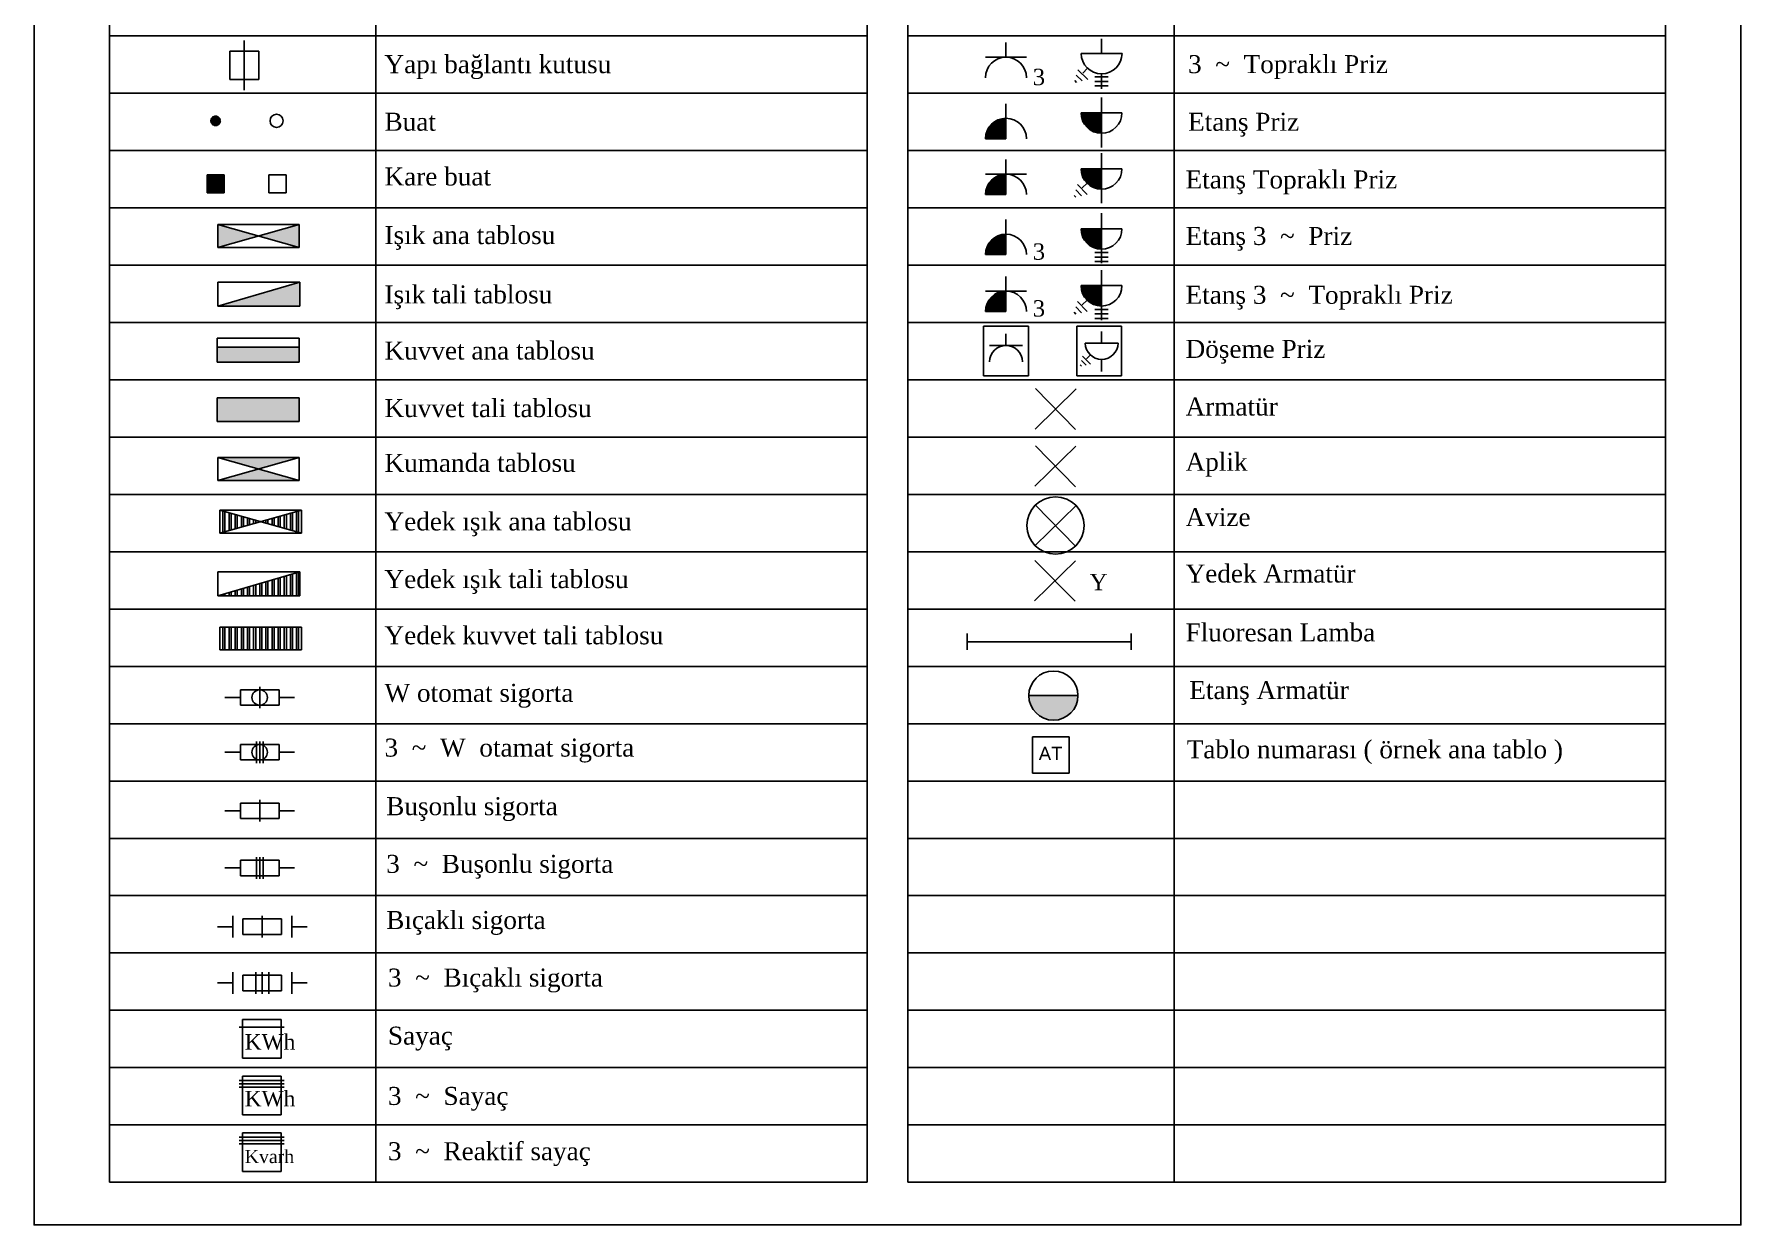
# Model space of a CAD drawing. Header units: millimetres. Extents: x 154 to 5560, y 36 to 724.
# Drawn here: x 1038 to 1248, y 150.7 to 297.2 of the extents above; entities that cross this region are included whole.
import ezdxf

# ---------------------------------------------------------------- set-up
doc = ezdxf.new("R2010")
doc.units = ezdxf.units.MM
doc.linetypes.add('ACAD_ISO03W100', pattern=[30, 12, -18])
doc.layers.add('MIMARI', color=7, linetype='Continuous')
doc.layers.add('SEMBOL', color=7, linetype='Continuous')
doc.styles.add('ARMATÜR', font='times.ttf', dxfattribs={"height": 17.5})
doc.styles.add('STYLE1', font='times.ttf', dxfattribs={"height": 17.5})
doc.styles.add('style2', font='arial.ttf')
pattern_1 = [(90, (2972.3295, -366.3304), (-0.75568106, 1e-16), []), (90, (2972.5814, -366.0785), (-0.75568106, 1e-16), [])]

msp = doc.modelspace()

# ---------------------------------------------------------------- hatches: boundary and pattern name
at = {"linetype": 'ACAD_ISO03W100', "ltscale": 10}
msp.add_hatch(color=0, dxfattribs=at).paths.add_polyline_path([(1160.374, 215.817, 1), (1166.42, 215.817)])
at = {"layer": 'MIMARI', "linetype": 'ACAD_ISO03W100', "ltscale": 10}
h = msp.add_hatch(color=256, dxfattribs=at)
h.paths.add_polyline_path([(1060.35, 287.117), (1060.35, 286.508), (1060.959, 286.508, 0.4142136)])
h.paths.add_polyline_path([(1060.959, 286.508), (1060.35, 286.508), (1060.35, 285.898, 0.4142136)])
h.paths.add_polyline_path([(1060.35, 286.508), (1059.74, 286.508, 0.4142136), (1060.35, 285.898)])
h.paths.add_polyline_path([(1060.35, 287.117, 0.4142136), (1059.74, 286.508), (1060.35, 286.508)])
for points in [[(1157.56, 286.868), (1157.458, 286.868, 0.4023306), (1155.042, 284.351), (1157.56, 284.351)], [(1061.381, 277.679), (1061.381, 279.914), (1059.257, 279.914), (1059.257, 277.679)], [(1157.56, 279.986), (1157.458, 279.986, 0.4023306), (1155.042, 277.469), (1157.56, 277.469)], [(1155.042, 270.085), (1157.56, 270.085), (1157.56, 272.601), (1157.458, 272.601, 0.4023306)], [(1157.56, 265.608), (1157.458, 265.608, 0.4023306), (1155.042, 263.091), (1157.56, 263.091)], [(1060.522, 258.71), (1060.522, 256.872), (1070.598, 256.872), (1070.598, 258.71)], [(1070.598, 249.537), (1070.598, 252.477), (1060.522, 252.477), (1060.522, 249.537)]]:
    msp.add_hatch(color=256, dxfattribs=at).paths.add_polyline_path(points)
h = msp.add_hatch(color=256, dxfattribs=at)
h.paths.add_polyline_path([(1060.568, 245.125), (1065.587, 243.714), (1070.607, 245.125)])
h.paths.add_polyline_path([(1070.607, 242.304), (1065.587, 243.714), (1060.568, 242.304)])
h = msp.add_hatch(dxfattribs=at)
h.set_pattern_fill('ANSI32', color=256, scale=2.01515, angle=45, style=0)
h.set_pattern_definition(pattern_1)
h.paths.add_polyline_path([(1065.849, 237.22), (1070.869, 235.809), (1070.869, 238.63)])
h.paths.add_polyline_path([(1060.83, 238.63), (1060.83, 235.809), (1065.849, 237.22)])
h = msp.add_hatch(dxfattribs=at)
h.set_pattern_fill('ANSI32', color=256, scale=2.01515, angle=45, style=0)
h.set_pattern_definition(pattern_1)
h.paths.add_polyline_path([(1070.671, 228.106), (1070.671, 231.046), (1060.595, 228.106)])
h = msp.add_hatch(dxfattribs=at)
h.set_pattern_fill('ANSI32', color=256, scale=2.01515, angle=45, style=0)
h.set_pattern_definition(pattern_1)
h.paths.add_polyline_path([(1060.83, 224.259), (1060.83, 221.438), (1070.869, 221.438), (1070.869, 224.259)])
at = {"layer": 'SEMBOL'}
h = msp.add_hatch(dxfattribs=at)
h.set_pattern_fill('ANSI31', color=256, scale=0.40303, angle=270, style=0)
h.set_pattern_definition([(315, (1905.34666, 2201.93104), (0.0356231469, 0.0356231469), [])])
h.paths.add_polyline_path([(1166.794, 287.539, 0.4142136), (1169.313, 285.02), (1169.313, 287.539)])
h = msp.add_hatch(dxfattribs=at)
h.set_pattern_fill('ANSI31', color=256, scale=0.40303, angle=270, style=0)
h.set_pattern_definition([(315, (1905.34666, 2195.04966), (0.0356231469, 0.0356231469), [])])
h.paths.add_polyline_path([(1166.794, 280.658, 0.4142136), (1169.313, 278.139), (1169.313, 280.658)])
h = msp.add_hatch(color=256, dxfattribs=at)
h.paths.add_polyline_path([(1070.607, 270.979), (1070.607, 273.801), (1065.587, 272.39)])
h.paths.add_polyline_path([(1060.568, 273.801), (1060.568, 270.979), (1065.587, 272.39)])
h = msp.add_hatch(dxfattribs=at)
h.set_pattern_fill('ANSI31', color=256, scale=0.40303, angle=270, style=0)
h.set_pattern_definition([(315, (1905.34666, 2187.664767), (0.0356231469, 0.0356231469), [])])
h.paths.add_polyline_path([(1166.794, 273.273, 0.4142136), (1169.313, 270.754), (1169.313, 273.273)])
at = {"layer": 'SEMBOL', "ltscale": 10}
msp.add_hatch(color=256, dxfattribs=at).paths.add_polyline_path([(1060.595, 263.748), (1070.671, 263.748), (1070.671, 266.688)])
at = {"layer": 'SEMBOL'}
h = msp.add_hatch(dxfattribs=at)
h.set_pattern_fill('ANSI31', color=256, scale=0.40303, angle=270, style=0)
h.set_pattern_definition([(315, (1905.34666, 2180.67154), (0.0356231469, 0.0356231469), [])])
h.paths.add_polyline_path([(1166.794, 266.28, 0.4142136), (1169.313, 263.761), (1169.313, 266.28)])

# ---------------------------------------------------------------- linework, layer by layer
for p, q in [((1161.14, 248.624), (1166.182, 253.556)), ((1161.195, 253.611), (1166.127, 248.569)), ((1161.127, 241.575), (1166.169, 246.507)), ((1161.182, 246.562), (1166.114, 241.52)), ((1161.14, 234.278), (1166.182, 239.21)), ((1161.195, 239.265), (1166.127, 234.223)), ((1161.076, 227.476), (1166.118, 232.408)), ((1161.131, 232.463), (1166.063, 227.421)), ((1152.796, 222.451), (1172.947, 222.451)), ((1160.84, 210.762), (1160.84, 206.262)), ((1165.34, 210.762), (1160.84, 210.762)), ((1165.34, 206.262), (1165.34, 210.762)), ((1160.84, 206.262), (1165.34, 206.262))]:
    msp.add_line(p, q)
at = {"color": 1, "linetype": 'ACAD_ISO03W100', "ltscale": 10}
msp.add_line((1160.374, 215.817), (1166.42, 215.817), dxfattribs=at)
msp.add_circle((1163.661, 236.744), 3.527)
at = {"layer": 'MIMARI'}
for p, q in [((1047.265, 416.896), (1047.265, 155.934)), ((1080.011, 416.896), (1080.011, 155.934)), ((1145.504, 416.896), (1145.504, 155.934)), ((1178.25, 416.896), (1178.25, 155.934)), ((1047.265, 296.994), (1140.466, 296.994)), ((1145.504, 296.994), (1238.704, 296.994)), ((1047.265, 289.941), (1140.466, 289.941)), ((1145.504, 289.941), (1238.704, 289.941)), ((1047.265, 282.888), (1140.466, 282.888)), ((1145.504, 282.888), (1238.704, 282.888)), ((1047.265, 275.835), (1140.466, 275.835)), ((1145.504, 275.835), (1238.704, 275.835)), ((1047.265, 268.782), (1140.466, 268.782)), ((1145.504, 268.782), (1238.704, 268.782)), ((1047.265, 261.729), (1140.466, 261.729)), ((1145.504, 261.729), (1238.704, 261.729)), ((1047.265, 254.676), (1140.466, 254.676)), ((1145.504, 254.676), (1238.704, 254.676)), ((1047.265, 247.623), (1140.466, 247.623)), ((1145.504, 247.623), (1238.704, 247.623)), ((1047.265, 240.57), (1140.466, 240.57)), ((1145.504, 240.57), (1238.704, 240.57)), ((1047.265, 233.517), (1140.466, 233.517)), ((1145.504, 233.517), (1238.704, 233.517)), ((1047.265, 226.464), (1140.466, 226.464)), ((1145.504, 226.464), (1238.704, 226.464)), ((1047.265, 219.411), (1140.466, 219.411)), ((1145.504, 219.411), (1238.704, 219.411)), ((1047.265, 212.358), (1140.466, 212.358)), ((1145.504, 212.358), (1238.704, 212.358)), ((1047.265, 205.305), (1140.466, 205.305)), ((1145.504, 205.305), (1238.704, 205.305)), ((1047.265, 198.252), (1140.466, 198.252)), ((1145.504, 198.252), (1238.704, 198.252)), ((1047.265, 191.199), (1140.466, 191.199)), ((1145.504, 191.199), (1238.704, 191.199)), ((1047.265, 184.146), (1140.466, 184.146)), ((1145.504, 184.146), (1238.704, 184.146)), ((1047.265, 177.093), (1140.466, 177.093)), ((1145.504, 177.093), (1238.704, 177.093)), ((1047.265, 170.04), (1140.466, 170.04)), ((1145.504, 170.04), (1238.704, 170.04)), ((1047.265, 162.987), (1140.466, 162.987)), ((1145.504, 162.987), (1238.704, 162.987)), ((1047.265, 155.934), (1140.466, 155.934)), ((1145.504, 155.934), (1238.704, 155.934))]:
    msp.add_line(p, q, dxfattribs=at)
at = {"layer": 'MIMARI', "ltscale": 10}
for p, q in [((1140.466, 416.896), (1140.466, 155.934)), ((1238.704, 416.896), (1238.704, 155.934))]:
    msp.add_line(p, q, dxfattribs=at)
at = {"layer": 'MIMARI', "linetype": 'ACAD_ISO03W100', "ltscale": 10}
for p, q in [((1063.841, 296.453), (1063.841, 290.307)), ((1168.502, 291.949), (1170.135, 291.949)), ((1168.502, 291.395), (1170.135, 291.395)), ((1168.502, 290.841), (1170.135, 290.841)), ((1157.56, 284.351), (1157.56, 286.863)), ((1155.04, 284.351), (1157.56, 284.351)), ((1157.56, 277.469), (1157.56, 279.981)), ((1155.04, 277.469), (1157.56, 277.469)), ((1157.56, 270.085), (1157.56, 272.597)), ((1155.04, 270.085), (1157.56, 270.085)), ((1168.502, 270.335), (1170.135, 270.335)), ((1168.502, 269.781), (1170.135, 269.781)), ((1168.502, 269.227), (1170.135, 269.227)), ((1157.56, 263.091), (1157.56, 265.603)), ((1155.04, 263.091), (1157.56, 263.091)), ((1168.502, 263.342), (1170.135, 263.342)), ((1168.502, 262.788), (1170.135, 262.788)), ((1168.502, 262.234), (1170.135, 262.234))]:
    msp.add_line(p, q, dxfattribs=at)
at = {"layer": 'MIMARI', "color": 7}
for p, q in [((1063.36, 216.537), (1063.36, 214.632)), ((1068.121, 216.537), (1063.36, 216.537)), ((1065.74, 216.918), (1065.74, 214.252)), ((1068.121, 214.632), (1068.121, 216.537)), ((1063.36, 215.585), (1061.456, 215.585)), ((1063.36, 214.632), (1068.121, 214.632)), ((1068.121, 215.585), (1070.025, 215.585)), ((1065.336, 210.183), (1065.336, 207.517)), ((1065.74, 210.183), (1065.74, 207.517)), ((1066.145, 210.183), (1066.145, 207.517)), ((1063.36, 208.85), (1061.456, 208.85)), ((1063.36, 209.802), (1063.36, 207.898)), ((1068.121, 209.802), (1063.36, 209.802)), ((1068.121, 207.898), (1068.121, 209.802)), ((1068.121, 208.85), (1070.025, 208.85)), ((1063.36, 207.898), (1068.121, 207.898)), ((1063.36, 201.645), (1061.456, 201.645)), ((1063.36, 202.597), (1063.36, 200.693)), ((1068.121, 202.597), (1063.36, 202.597)), ((1065.74, 202.978), (1065.74, 200.312)), ((1068.121, 200.693), (1068.121, 202.597)), ((1068.121, 201.645), (1070.025, 201.645)), ((1063.36, 200.693), (1068.121, 200.693)), ((1063.36, 195.562), (1063.36, 193.657)), ((1068.121, 195.562), (1063.36, 195.562)), ((1065.336, 195.942), (1065.336, 193.276)), ((1065.74, 195.942), (1065.74, 193.276)), ((1066.145, 195.942), (1066.145, 193.276)), ((1068.121, 193.657), (1068.121, 195.562)), ((1063.36, 194.609), (1061.456, 194.609)), ((1063.36, 193.657), (1068.121, 193.657)), ((1068.121, 194.609), (1070.025, 194.609)), ((1062.434, 187.375), (1060.53, 187.375)), ((1069.686, 187.375), (1071.59, 187.375)), ((1062.434, 180.45), (1060.53, 180.45)), ((1069.686, 180.45), (1071.59, 180.45))]:
    msp.add_line(p, q, dxfattribs=at)
at = {"layer": 'MIMARI', "linetype": 'ACAD_ISO03W100'}
for points in [[(1062.052, 295.112), (1065.63, 295.112), (1065.63, 291.648), (1062.052, 291.648)], [(1059.257, 279.914), (1061.381, 279.914), (1061.381, 277.679), (1059.257, 277.679)], [(1066.86, 279.914), (1068.985, 279.914), (1068.985, 277.679), (1066.86, 277.679)]]:
    msp.add_lwpolyline(points, close=True, dxfattribs=at)
at = {"layer": 'MIMARI', "linetype": 'ACAD_ISO03W100', "ltscale": 10}
msp.add_circle((1060.319, 286.55), 0.579, dxfattribs=at)
at = {"layer": 'MIMARI', "color": 7}
for centre in [(1065.74, 215.585), (1065.74, 208.85)]:
    msp.add_circle(centre, 0.952, dxfattribs=at)
at = {"layer": 'SEMBOL', "color": 1, "ltscale": 10}
for p, q in [((1157.561, 294.382), (1157.561, 296.173)), ((1169.329, 294.857), (1169.329, 296.648)), ((1157.561, 286.868), (1157.561, 288.659)), ((1169.313, 289.441), (1169.313, 287.539)), ((1157.561, 279.986), (1157.561, 281.777)), ((1169.313, 282.56), (1169.313, 280.658)), ((1169.313, 275.175), (1169.313, 273.273)), ((1157.561, 272.601), (1157.561, 274.393)), ((1157.561, 265.608), (1157.561, 267.399)), ((1169.313, 268.181), (1169.313, 266.28)), ((1169.333, 259.203), (1169.333, 260.636)), ((1157.562, 258.91), (1157.562, 260.343))]:
    msp.add_line(p, q, dxfattribs=at)
at = {"layer": 'SEMBOL', "linetype": 'ByBlock'}
for p, q in [((1160.08, 294.382), (1155.042, 294.382)), ((1171.848, 294.857), (1166.81, 294.857)), ((1166.217, 292.176), (1166.932, 291.461)), ((1166.407, 292.841), (1167.616, 291.632)), ((1167.599, 293.025), (1167.012, 292.438)), ((1169.329, 292.338), (1169.329, 290.483)), ((1166.027, 291.511), (1166.248, 291.29)), ((1160.08, 279.986), (1155.042, 279.986)), ((1160.08, 265.608), (1155.042, 265.608)), ((1159.577, 258.91), (1155.547, 258.91)), ((1171.349, 259.203), (1167.318, 259.203)), ((1166.692, 256.527), (1166.869, 256.35)), ((1166.844, 257.059), (1167.416, 256.487)), ((1166.996, 257.591), (1167.963, 256.624)), ((1167.95, 257.738), (1167.479, 257.269)), ((1169.333, 257.188), (1169.333, 255.704))]:
    msp.add_line(p, q, dxfattribs=at)
at = {"layer": 'SEMBOL'}
for p, q in [((1166.794, 287.539), (1171.832, 287.539)), ((1169.313, 287.539), (1169.313, 283.289)), ((1166.794, 280.658), (1171.832, 280.658)), ((1169.313, 280.658), (1169.313, 276.407)), ((1165.94, 277.384), (1166.157, 277.158)), ((1166.145, 278.045), (1166.844, 277.315)), ((1166.349, 278.706), (1167.532, 277.471)), ((1167.545, 278.864), (1166.945, 278.29)), ((1060.568, 270.979), (1060.568, 273.801)), ((1070.607, 273.801), (1060.568, 273.801)), ((1070.607, 273.801), (1060.568, 270.979)), ((1060.568, 273.801), (1070.607, 270.979)), ((1070.607, 270.979), (1070.607, 273.801)), ((1166.794, 273.273), (1171.832, 273.273)), ((1169.313, 273.273), (1169.313, 269.022)), ((1070.607, 270.979), (1060.568, 270.979)), ((1060.595, 263.748), (1060.595, 266.688)), ((1070.671, 266.688), (1060.595, 266.688)), ((1060.595, 263.748), (1070.671, 266.688)), ((1070.671, 263.748), (1070.671, 266.688)), ((1166.794, 266.28), (1171.832, 266.28)), ((1169.313, 266.28), (1169.313, 262.029)), ((1070.671, 263.748), (1060.595, 263.748)), ((1165.94, 263.006), (1166.157, 262.78)), ((1166.145, 263.667), (1166.844, 262.936)), ((1166.349, 264.328), (1167.532, 263.093)), ((1167.545, 264.486), (1166.945, 263.912)), ((1060.522, 256.872), (1060.522, 259.812)), ((1060.522, 259.812), (1070.598, 259.812)), ((1060.522, 258.71), (1070.598, 258.71)), ((1070.598, 256.872), (1070.598, 259.812)), ((1060.522, 256.872), (1070.598, 256.872)), ((1060.522, 249.537), (1060.522, 252.477)), ((1060.522, 252.477), (1070.598, 252.477)), ((1070.598, 249.537), (1070.598, 252.477)), ((1060.522, 249.537), (1070.598, 249.537)), ((1060.568, 245.125), (1070.607, 242.304)), ((1060.568, 242.304), (1060.568, 245.125)), ((1070.607, 245.125), (1060.568, 242.304)), ((1070.607, 245.125), (1060.568, 245.125)), ((1070.607, 242.304), (1070.607, 245.125)), ((1070.607, 242.304), (1060.568, 242.304)), ((1060.83, 235.809), (1060.83, 238.63)), ((1070.869, 238.63), (1060.83, 238.63)), ((1070.869, 238.63), (1060.83, 235.809)), ((1060.83, 238.63), (1070.869, 235.809)), ((1070.869, 235.809), (1070.869, 238.63)), ((1070.869, 235.809), (1060.83, 235.809)), ((1060.595, 228.106), (1060.595, 231.046)), ((1070.671, 231.046), (1060.595, 231.046)), ((1060.595, 228.106), (1070.671, 231.046)), ((1070.671, 228.106), (1070.671, 231.046)), ((1070.671, 228.106), (1060.595, 228.106)), ((1060.83, 221.438), (1060.83, 224.259)), ((1070.869, 224.259), (1060.83, 224.259)), ((1070.869, 221.438), (1070.869, 224.259)), ((1152.796, 223.459), (1152.796, 221.444)), ((1172.947, 223.459), (1172.947, 221.444)), ((1070.869, 221.438), (1060.83, 221.438)), ((1062.434, 188.708), (1062.434, 186.042)), ((1063.68, 188.327), (1063.68, 186.423)), ((1068.44, 188.327), (1063.68, 188.327)), ((1066.06, 188.708), (1066.06, 186.042)), ((1068.44, 186.423), (1068.44, 188.327)), ((1069.686, 188.708), (1069.686, 186.042)), ((1063.68, 186.423), (1068.44, 186.423)), ((1062.434, 181.783), (1062.434, 179.117)), ((1063.68, 181.402), (1063.68, 179.497)), ((1068.44, 181.402), (1063.68, 181.402)), ((1065.275, 181.783), (1065.275, 179.117)), ((1066.06, 181.783), (1066.06, 179.117)), ((1066.845, 181.783), (1066.845, 179.117)), ((1068.44, 179.497), (1068.44, 181.402)), ((1069.686, 181.783), (1069.686, 179.117)), ((1063.68, 179.497), (1068.44, 179.497)), ((1063.228, 175.011), (1068.75, 175.011)), ((1063.609, 171.202), (1063.609, 175.963)), ((1063.609, 175.963), (1068.37, 175.963)), ((1068.37, 171.202), (1068.37, 175.963)), ((1063.609, 171.202), (1068.37, 171.202)), ((1063.228, 168.439), (1068.75, 168.439)), ((1063.228, 168.031), (1068.75, 168.031)), ((1063.609, 164.223), (1063.609, 168.983)), ((1063.609, 168.983), (1068.37, 168.983)), ((1068.37, 164.223), (1068.37, 168.983)), ((1063.228, 167.623), (1068.75, 167.623)), ((1063.609, 164.223), (1068.37, 164.223)), ((1063.609, 162.004), (1068.37, 162.004)), ((1063.609, 157.243), (1063.609, 162.004)), ((1068.37, 157.243), (1068.37, 162.004)), ((1063.228, 161.46), (1068.75, 161.46)), ((1063.228, 161.052), (1068.75, 161.052)), ((1063.228, 160.644), (1068.75, 160.644)), ((1063.609, 157.243), (1068.37, 157.243))]:
    msp.add_line(p, q, dxfattribs=at)
at = {"layer": 'SEMBOL', "ltscale": 10}
msp.add_lwpolyline([(1037.985, 446.168), (1037.985, 150.684), (1247.985, 150.684), (1247.985, 446.168)], close=True, dxfattribs=at)
at = {"layer": 'SEMBOL', "linetype": 'ACAD_ISO03W100'}
for points in [[(1154.807, 261.274), (1160.317, 261.274), (1160.317, 255.173), (1154.807, 255.173)], [(1166.271, 261.274), (1171.781, 261.274), (1171.781, 255.173), (1166.271, 255.173)]]:
    msp.add_lwpolyline(points, close=True, dxfattribs=at)
at = {"layer": 'SEMBOL'}
for centre, radius in [((1067.821, 286.55), 0.806), ((1163.397, 215.817), 3.023)]:
    msp.add_circle(centre, radius, dxfattribs=at)
at = {"layer": 'SEMBOL', "linetype": 'ByBlock'}
for centre, radius, start, end in [((1157.561, 291.865), 2.519, 0, 180), ((1169.329, 294.857), 2.519, 180, 0), ((1157.561, 284.351), 2.519, 0, 180), ((1157.561, 277.469), 2.519, 0, 180), ((1157.561, 270.085), 2.519, 0, 180), ((1157.561, 263.091), 2.519, 0, 180), ((1157.562, 256.896), 2.015, 0, 180), ((1169.333, 259.203), 2.015, 180, 0)]:
    msp.add_arc(centre, radius, start, end, dxfattribs=at)
at = {"layer": 'SEMBOL'}
for centre in [(1169.313, 287.539), (1169.313, 280.658), (1169.313, 273.273), (1169.313, 266.28)]:
    msp.add_arc(centre, 2.519, 180, 0, dxfattribs=at)

# ---------------------------------------------------------------- texts
at = {"layer": 'MIMARI', "ltscale": 10, "style": 'ARMATÜR'}
for s, height, p in [('Yapı bağlantı kutusu', 2.21666, (1081.095, 292.418)), ('3  ~  Topraklı Priz', 2.21666, (1179.967, 292.422)), ('3', 2.015, (1160.854, 290.942)), ('Buat', 2.2167, (1081.095, 285.334)), ('Etanş Priz', 2.2167, (1179.967, 285.325)), ('Kare buat', 2.2167, (1081.095, 278.596)), ('Etanş Topraklı Priz', 2.21666, (1179.66, 278.228)), ('Işık ana tablosu', 2.21666, (1081.095, 271.387)), ('Etanş 3  ~  Priz', 2.21666, (1179.66, 271.279)), ('3', 2.015, (1160.854, 269.459)), ('Işık tali tablosu', 2.21666, (1081.095, 264.083)), ('Etanş 3  ~  Topraklı Priz', 2.21666, (1179.66, 264.034)), ('3', 2.015, (1160.854, 262.465)), ('Kuvvet ana tablosu', 2.21666, (1081.095, 257.172)), ('Döşeme Priz', 2.21666, (1179.66, 257.381)), ('Kuvvet tali tablosu', 2.21666, (1081.095, 250.089)), ('Armatür', 2.2167, (1179.66, 250.284)), ('Kumanda tablosu', 2.21666, (1081.095, 243.351)), ('Aplik', 2.2167, (1179.66, 243.483)), ('Yedek ışık ana tablosu', 2.21666, (1081.095, 236.142)), ('Avize', 2.2167, (1179.66, 236.682)), ('Yedek ışık tali tablosu', 2.21666, (1081.095, 229.044)), ('Yedek Armatür', 2.21666, (1179.66, 229.733)), ('Y', 2.015, (1167.853, 228.785)), ('Fluoresan Lamba', 2.21666, (1179.66, 222.488)), ('Yedek kuvvet tali tablosu', 2.21666, (1081.095, 222.133)), ('W otomat sigorta', 2.21666, (1081.095, 215.05)), ('Etanş Armatür', 2.21666, (1180.12, 215.391)), ('3  ~  W  otamat sigorta', 2.21666, (1081.095, 208.312)), ('Tablo numarası ( örnek ana tablo )', 2.21666, (1179.798, 208.099)), ('Buşonlu sigorta', 2.21666, (1081.305, 201.103)), ('3  ~  Buşonlu sigorta ', 2.21666, (1081.305, 194.005)), ('Bıçaklı sigorta', 2.21666, (1081.305, 187.094)), ('3  ~  Bıçaklı sigorta ', 2.21666, (1081.517, 180.011)), ('Sayaç', 2.2167, (1081.517, 172.861)), ('3  ~  Sayaç', 2.21666, (1081.517, 165.446)), ('3  ~  Reaktif sayaç', 2.21666, (1081.517, 158.644))]:
    msp.add_text(s, height=height, dxfattribs=at).set_placement(p)
at = {"layer": 'SEMBOL', "ltscale": 10, "style": 'style2'}
msp.add_text(' AT', height=1.6284, dxfattribs=at).set_placement((1160.965, 207.888))
at = {"layer": 'SEMBOL', "style": 'STYLE1'}
for s, height, p in [('KWh', 1.9043, (1063.894, 172.249)), ('KWh', 1.9043, (1063.894, 165.27)), ('Kvarh', 1.6121, (1063.894, 158.291))]:
    msp.add_text(s, height=height, dxfattribs=at).set_placement(p)

doc.saveas('drawing.dxf')
